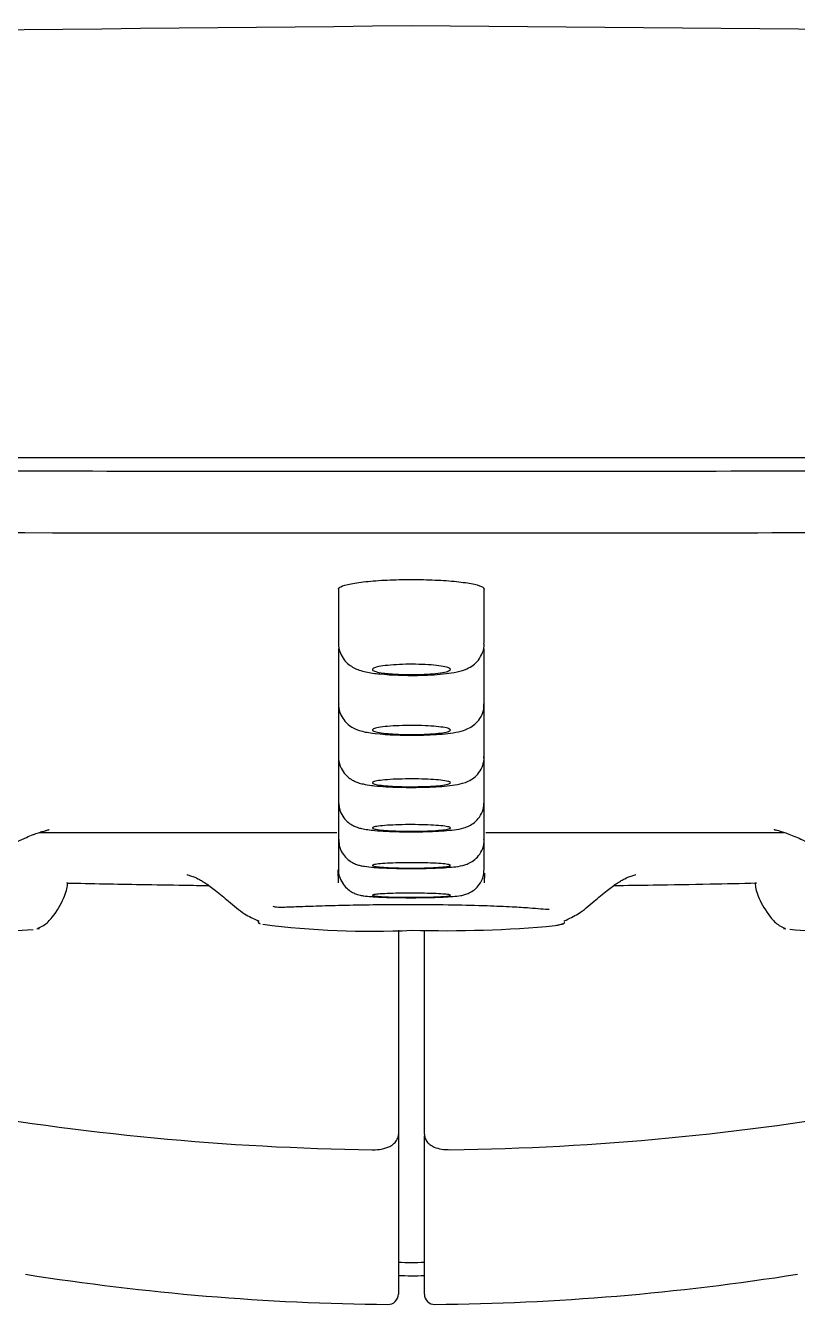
# Model space of a CAD drawing. Header units: millimetres. Extents: x -60 to 7633, y -2614 to 2146.
# Drawn here: x 6850.23 to 6865.05, y -816.01 to -791.47 of the extents above; entities that cross this region are included whole.
import ezdxf

# ---------------------------------------------------------------- set-up
doc = ezdxf.new("R2010")
doc.units = ezdxf.units.MM
doc.layers.get('0').update_dxf_attribs({"color": 250})

msp = doc.modelspace()

# ---------------------------------------------------------------- linework, layer by layer
at = {"linetype": 'Continuous'}
for p, q in [((6856.235, -802.26), (6856.235, -803.322)), ((6859.035, -803.322), (6859.035, -802.266)), ((6856.235, -803.426), (6856.235, -804.485)), ((6859.035, -804.485), (6859.035, -803.431)), ((6856.235, -804.485), (6856.235, -805.499)), ((6859.035, -805.499), (6859.035, -804.485)), ((6856.889, -805.049), (6856.941, -805.055)), ((6856.235, -805.499), (6856.235, -806.366)), ((6859.035, -806.366), (6859.035, -805.499)), ((6856.924, -806.058), (6856.986, -806.064)), ((6856.235, -806.366), (6856.235, -807.086)), ((6859.035, -807.086), (6859.035, -806.366)), ((6850.484, -806.956), (6856.204, -806.956)), ((6856.934, -806.916), (6856.987, -806.921)), ((6859.065, -806.956), (6864.781, -806.956)), ((6856.235, -807.086), (6856.235, -807.659)), ((6859.035, -807.659), (6859.035, -807.086)), ((6856.223, -807.671), (6856.23, -807.923)), ((6859.04, -807.923), (6859.045, -807.737)), ((6850.444, -808.807), (6850.493, -808.799)), ((6854.707, -808.698), (6854.729, -808.706)), ((6857.385, -808.832), (6857.385, -812.742)), ((6857.635, -808.838), (6857.635, -808.827)), ((6857.885, -812.742), (6857.885, -808.854)), ((6864.777, -808.799), (6864.826, -808.807)), ((6857.385, -812.742), (6857.385, -813.253)), ((6857.885, -813.253), (6857.885, -812.776)), ((6857.385, -813.253), (6857.385, -815.813)), ((6857.885, -815.813), (6857.885, -813.253))]:
    msp.add_line(p, q, dxfattribs=at)
for centre, radius, start, end in [((6805.598, 4131.116), 4922.861, 269.498321, 270.605649), ((6910.287, 5152.818), 5944.521, 269.4925089, 270.4095), ((6857.2, -801.89), 2.03, 261.2466, 265.1267), ((6857.619, -797.913), 6.028, 264.3725, 271.2061), ((6857.603, -798.739), 6.351, 264.0127, 270.9664), ((6849.841, -803.249), 5.591, 266.8908, 275.4225), ((6856.845, -793.324), 15.528, 262.3774, 272.9144), ((6858.275, -785.576), 23.264, 268.4234, 275.2366), ((6860.23, -807.75), 1.007, 279.6035, 288.5187), ((6865.428, -803.249), 5.59, 264.5779, 273.1112), ((6857.588, -761.408), 51.64, 250.6107, 269.2165), ((6857.683, -761.416), 51.633, 270.7822, 289.3907), ((6857.635, -768.515), 47.5, 261.0292, 269.4549), ((6857.635, -768.515), 47.5, 270.5451, 278.9767), ((6857.185, -815.813), 0.2, 269.4549, 0), ((6858.085, -815.813), 0.2, 180, 270.5451)]:
    msp.add_arc(centre, radius, start, end, dxfattribs=at)
msp.add_ellipse((6857.635, -808.978), major_axis=(18.25, 0), ratio=0.341206, start_param=4.69869, end_param=4.726088, dxfattribs=at)
for points, knots in [([(6766.877, -799.762), (6766.877, -799.763), (6767.465, -799.763), (6769.223, -799.762), (6769.955, -799.762), (6771.684, -799.762), (6772.684, -799.762), (6774.95, -799.762), (6776.216, -799.762), (6779.019, -799.762), (6780.566, -799.762), (6785.541, -799.762), (6789.297, -799.762), (6797.672, -799.762), (6802.343, -799.762), (6812.202, -799.762), (6817.414, -799.762), (6825.658, -799.762), (6828.491, -799.762), (6834.186, -799.762), (6837.059, -799.762), (6845.751, -799.762), (6851.642, -799.762), (6857.635, -799.762)], [0, 0, 0, 0, 0.125, 0.125, 0.1875, 0.1875, 0.25, 0.25, 0.3125, 0.3125, 0.375, 0.375, 0.5, 0.5, 0.625, 0.625, 0.75, 0.75, 0.8125, 0.8125, 0.875, 0.875, 1, 1, 1, 1]), ([(6857.635, -799.762), (6863.628, -799.762), (6869.558, -799.762), (6881.295, -799.762), (6886.985, -799.762), (6895.17, -799.762), (6897.845, -799.762), (6903.086, -799.762), (6905.665, -799.762), (6913.089, -799.762), (6917.653, -799.762), (6926.024, -799.762), (6929.854, -799.762), (6936.427, -799.762), (6939.213, -799.762), (6942.629, -799.762), (6943.641, -799.762), (6945.363, -799.762), (6946.08, -799.762), (6947.804, -799.763), (6948.392, -799.763), (6948.392, -799.762)], [0, 0, 0, 0, 0.125, 0.125, 0.25, 0.25, 0.3125, 0.3125, 0.375, 0.375, 0.5, 0.5, 0.625, 0.625, 0.75, 0.75, 0.8125, 0.8125, 0.875, 0.875, 1, 1, 1, 1]), ([(6857.635, -800.028), (6854.656, -800.028), (6851.691, -800.025), (6845.783, -800.017), (6842.829, -800.012), (6834.111, -799.998), (6828.491, -799.991), (6817.626, -799.992), (6812.334, -799.999), (6802.546, -800.017), (6798.009, -800.028), (6791.745, -800.028), (6789.739, -800.025), (6785.99, -800.017), (6784.24, -800.012), (6779.352, -799.998), (6776.575, -799.991), (6772.026, -799.992), (6770.33, -799.999), (6768.617, -800.013), (6768.186, -800.017), (6767.612, -800.025), (6767.468, -800.028), (6767.469, -800.028)], [0, 0, 0, 0, 0.015625, 0.015625, 0.03125, 0.03125, 0.0625, 0.0625, 0.09375, 0.09375, 0.125, 0.125, 0.140625, 0.140625, 0.15625, 0.15625, 0.1875, 0.1875, 0.21875, 0.21875, 0.234375, 0.234375, 0.2498623, 0.2498623, 0.2498623, 0.2498623]), ([(6947.801, -800.028), (6947.8, -800.028), (6947.657, -800.025), (6947.082, -800.017), (6946.646, -800.012), (6944.908, -799.998), (6943.196, -799.991), (6939.825, -799.991), (6938.566, -799.993), (6935.77, -799.999), (6934.237, -800.003), (6929.32, -800.017), (6925.596, -800.028), (6919.339, -800.028), (6917.127, -800.025), (6912.546, -800.017), (6910.178, -800.012), (6902.849, -799.999), (6897.666, -799.991), (6886.682, -799.991), (6881.024, -799.999), (6872.384, -800.012), (6869.475, -800.017), (6863.593, -800.025), (6860.613, -800.028), (6857.635, -800.028)], [0.7500279, 0.7500279, 0.7500279, 0.7500279, 0.765625, 0.765625, 0.78125, 0.78125, 0.8125, 0.8125, 0.828125, 0.828125, 0.84375, 0.84375, 0.875, 0.875, 0.890625, 0.890625, 0.90625, 0.90625, 0.9375, 0.9375, 0.96875, 0.96875, 0.984375, 0.984375, 1, 1, 1, 1]), ([(6771.384, -801.205), (6771.384, -801.205), (6771.384, -801.205), (6771.389, -801.205), (6771.943, -801.197), (6774.173, -801.183), (6775.817, -801.178), (6779.05, -801.178), (6780.257, -801.18), (6782.934, -801.184), (6784.405, -801.187), (6789.12, -801.197), (6792.688, -801.205), (6798.677, -801.205), (6800.792, -801.203), (6805.184, -801.197), (6807.453, -801.193), (6814.472, -801.183), (6819.432, -801.178), (6827.309, -801.178), (6829.992, -801.18), (6835.382, -801.184), (6838.103, -801.187), (6846.343, -801.197), (6851.936, -801.205), (6857.635, -801.205)], [0.7499068, 0.7499068, 0.7499068, 0.7499068, 0.75, 0.75, 0.78125, 0.78125, 0.8125, 0.8125, 0.828125, 0.828125, 0.84375, 0.84375, 0.875, 0.875, 0.890625, 0.890625, 0.90625, 0.90625, 0.9375, 0.9375, 0.953125, 0.953125, 0.96875, 0.96875, 1, 1, 1, 1]), ([(6857.635, -801.205), (6860.484, -801.205), (6863.321, -801.203), (6868.971, -801.197), (6871.795, -801.193), (6880.146, -801.183), (6885.524, -801.178), (6893.317, -801.178), (6895.868, -801.18), (6900.875, -801.184), (6903.317, -801.187), (6910.345, -801.197), (6914.684, -801.205), (6920.672, -801.205), (6922.59, -801.203), (6926.179, -801.197), (6927.854, -801.193), (6932.53, -801.183), (6935.183, -801.178), (6939.529, -801.178), (6941.155, -801.184), (6942.791, -801.193), (6943.202, -801.197), (6943.748, -801.203), (6943.885, -801.205), (6943.886, -801.205)], [0, 0, 0, 0, 0.015625, 0.015625, 0.03125, 0.03125, 0.0625, 0.0625, 0.078125, 0.078125, 0.09375, 0.09375, 0.125, 0.125, 0.140625, 0.140625, 0.15625, 0.15625, 0.1875, 0.1875, 0.21875, 0.21875, 0.234375, 0.234375, 0.2497559, 0.2497559, 0.2497559, 0.2497559]), ([(6856.235, -802.286), (6856.235, -802.27), (6856.25, -802.254), (6856.28, -802.239), (6856.32, -802.218), (6856.387, -802.199), (6856.476, -802.181), (6856.564, -802.164), (6856.677, -802.148), (6856.805, -802.136), (6856.931, -802.124), (6857.076, -802.114), (6857.226, -802.108), (6857.375, -802.102), (6857.535, -802.099), (6857.691, -802.1), (6857.846, -802.101), (6858.002, -802.105), (6858.147, -802.113), (6858.292, -802.12), (6858.428, -802.131), (6858.546, -802.145), (6858.664, -802.158), (6858.766, -802.174), (6858.845, -802.192), (6858.923, -802.21), (6858.98, -802.23), (6859.009, -802.25), (6859.026, -802.262), (6859.035, -802.274), (6859.035, -802.286)], [0.1215364, 0.1215364, 0.1215364, 0.1215364, 0.1624317, 0.1624317, 0.1624317, 0.2168354, 0.2168354, 0.2168354, 0.2710225, 0.2710225, 0.2710225, 0.3247784, 0.3247784, 0.3247784, 0.3780833, 0.3780833, 0.3780833, 0.4311163, 0.4311163, 0.4311163, 0.4841715, 0.4841715, 0.4841715, 0.5375291, 0.5375291, 0.5375291, 0.5913402, 0.5913402, 0.5913402, 0.6217882, 0.6217882, 0.6217882, 0.6217882]), ([(6856.236, -803.319), (6856.236, -803.323), (6856.225, -803.384), (6856.262, -803.507), (6856.337, -803.642), (6856.433, -803.737), (6856.535, -803.8), (6856.643, -803.844), (6856.758, -803.874), (6856.843, -803.888), (6856.891, -803.896)], [0, 0, 0, 0, 0.008716, 0.173112, 0.306942, 0.425638, 0.54219, 0.670552, 0.839809, 1, 1, 1, 1]), ([(6857.746, -803.94), (6857.748, -803.94), (6857.834, -803.94), (6858.016, -803.932), (6858.254, -803.914), (6858.474, -803.883), (6858.635, -803.846), (6858.787, -803.773), (6858.904, -803.677), (6858.991, -803.547), (6859.038, -803.414), (6859.03, -803.342), (6859.027, -803.322)], [0, 0, 0, 0, 0.003004, 0.144683, 0.287244, 0.436356, 0.61034, 0.705723, 0.785091, 0.873497, 0.969368, 1, 1, 1, 1]), ([(6857.099, -803.896), (6857.04, -803.888), (6856.991, -803.879), (6856.955, -803.868), (6856.919, -803.858), (6856.897, -803.847), (6856.888, -803.836), (6856.88, -803.825), (6856.886, -803.814), (6856.906, -803.803), (6856.927, -803.792), (6856.961, -803.781), (6857.008, -803.772), (6857.055, -803.763), (6857.114, -803.754), (6857.182, -803.748), (6857.249, -803.741), (6857.326, -803.736), (6857.406, -803.732), (6857.486, -803.729), (6857.571, -803.727), (6857.654, -803.727), (6857.738, -803.728), (6857.822, -803.73), (6857.9, -803.734), (6857.977, -803.738), (6858.051, -803.743), (6858.115, -803.75), (6858.179, -803.757), (6858.235, -803.766), (6858.278, -803.775), (6858.321, -803.785), (6858.352, -803.796), (6858.369, -803.806), (6858.386, -803.817), (6858.389, -803.829), (6858.378, -803.84), (6858.366, -803.851), (6858.34, -803.862), (6858.301, -803.872), (6858.263, -803.882), (6858.21, -803.891), (6858.148, -803.899), (6858.087, -803.906), (6858.015, -803.913), (6857.937, -803.917), (6857.861, -803.922), (6857.777, -803.925), (6857.693, -803.925), (6857.61, -803.926), (6857.525, -803.925), (6857.444, -803.922), (6857.364, -803.92), (6857.286, -803.915), (6857.217, -803.909), (6857.175, -803.905), (6857.135, -803.901), (6857.099, -803.896)], [0, 0, 0, 0, 0.054052, 0.054052, 0.054052, 0.108085, 0.108085, 0.108085, 0.162381, 0.162381, 0.162381, 0.216782, 0.216782, 0.216782, 0.270979, 0.270979, 0.270979, 0.324754, 0.324754, 0.324754, 0.378078, 0.378078, 0.378078, 0.431122, 0.431122, 0.431122, 0.484174, 0.484174, 0.484174, 0.537518, 0.537518, 0.537518, 0.591309, 0.591309, 0.591309, 0.645514, 0.645514, 0.645514, 0.699915, 0.699915, 0.699915, 0.754206, 0.754206, 0.754206, 0.808125, 0.808125, 0.808125, 0.861579, 0.861579, 0.861579, 0.914682, 0.914682, 0.914682, 0.967699, 0.967699, 0.967699, 1, 1, 1, 1]), ([(6856.24, -804.484), (6856.238, -804.498), (6856.23, -804.567), (6856.271, -804.692), (6856.35, -804.818), (6856.446, -804.906), (6856.545, -804.964), (6856.647, -805.003), (6856.757, -805.029), (6856.839, -805.042), (6856.889, -805.049)], [0, 0, 0, 0, 0.035245, 0.1929, 0.321067, 0.436014, 0.547559, 0.670102, 0.83165, 1, 1, 1, 1]), ([(6857.71, -805.089), (6857.72, -805.089), (6857.811, -805.089), (6857.999, -805.082), (6858.236, -805.067), (6858.452, -805.041), (6858.604, -805.011), (6858.744, -804.956), (6858.86, -804.88), (6858.959, -804.767), (6859.026, -804.626), (6859.028, -804.533), (6859.028, -804.486)], [0, 0, 0, 0, 0.013842, 0.151782, 0.290281, 0.43413, 0.597668, 0.684984, 0.760524, 0.841417, 0.932155, 1, 1, 1, 1]), ([(6857.1, -805.05), (6857.041, -805.043), (6856.992, -805.034), (6856.956, -805.026), (6856.92, -805.017), (6856.897, -805.007), (6856.889, -804.997), (6856.88, -804.988), (6856.886, -804.977), (6856.906, -804.968), (6856.926, -804.958), (6856.96, -804.949), (6857.006, -804.941), (6857.053, -804.933), (6857.112, -804.925), (6857.179, -804.919), (6857.246, -804.913), (6857.322, -804.909), (6857.402, -804.906), (6857.482, -804.902), (6857.567, -804.901), (6857.651, -804.901), (6857.734, -804.901), (6857.819, -804.903), (6857.897, -804.907), (6857.975, -804.91), (6858.049, -804.915), (6858.113, -804.921), (6858.177, -804.927), (6858.233, -804.935), (6858.277, -804.943), (6858.32, -804.952), (6858.352, -804.961), (6858.369, -804.971), (6858.386, -804.98), (6858.389, -804.99), (6858.378, -805), (6858.367, -805.01), (6858.341, -805.019), (6858.303, -805.028), (6858.264, -805.037), (6858.212, -805.045), (6858.151, -805.052), (6858.09, -805.058), (6858.018, -805.064), (6857.941, -805.068), (6857.864, -805.072), (6857.781, -805.075), (6857.697, -805.075), (6857.614, -805.076), (6857.528, -805.075), (6857.447, -805.073), (6857.367, -805.071), (6857.289, -805.066), (6857.219, -805.061), (6857.176, -805.058), (6857.136, -805.054), (6857.1, -805.05)], [0, 0, 0, 0, 0.053972, 0.053972, 0.053972, 0.107929, 0.107929, 0.107929, 0.16209, 0.16209, 0.16209, 0.216334, 0.216334, 0.216334, 0.270423, 0.270423, 0.270423, 0.324186, 0.324186, 0.324186, 0.377599, 0.377599, 0.377599, 0.430793, 0.430793, 0.430793, 0.483989, 0.483989, 0.483989, 0.53741, 0.53741, 0.53741, 0.591178, 0.591178, 0.591178, 0.645268, 0.645268, 0.645268, 0.699512, 0.699512, 0.699512, 0.753672, 0.753672, 0.753672, 0.807547, 0.807547, 0.807547, 0.861062, 0.861062, 0.861062, 0.914302, 0.914302, 0.914302, 0.967472, 0.967472, 0.967472, 1, 1, 1, 1]), ([(6856.236, -805.496), (6856.236, -805.499), (6856.225, -805.559), (6856.261, -805.68), (6856.335, -805.814), (6856.429, -805.906), (6856.524, -805.965), (6856.618, -806.003), (6856.726, -806.031), (6856.829, -806.048), (6856.904, -806.056), (6856.924, -806.058)], [0, 0, 0, 0, 0.006248, 0.161785, 0.28788, 0.397315, 0.497877, 0.600271, 0.728559, 0.937477, 1, 1, 1, 1]), ([(6856.986, -806.064), (6857.002, -806.066), (6857.084, -806.073), (6857.27, -806.084), (6857.531, -806.091), (6857.797, -806.09), (6858.051, -806.082), (6858.28, -806.067), (6858.486, -806.042), (6858.628, -806.015), (6858.778, -805.95), (6858.891, -805.864), (6858.982, -805.742), (6859.034, -805.608), (6859.029, -805.529), (6859.027, -805.499)], [0, 0, 0, 0, 0.021632, 0.125619, 0.223889, 0.320487, 0.417678, 0.515498, 0.617312, 0.736872, 0.795137, 0.846851, 0.904901, 0.969567, 1, 1, 1, 1]), ([(6857.101, -806.055), (6857.042, -806.049), (6856.993, -806.042), (6856.957, -806.034), (6856.921, -806.027), (6856.897, -806.018), (6856.889, -806.01), (6856.88, -806.001), (6856.886, -805.993), (6856.905, -805.985), (6856.925, -805.976), (6856.959, -805.968), (6857.005, -805.961), (6857.051, -805.954), (6857.109, -805.948), (6857.176, -805.942), (6857.243, -805.937), (6857.319, -805.933), (6857.399, -805.931), (6857.479, -805.928), (6857.564, -805.927), (6857.648, -805.927), (6857.731, -805.927), (6857.816, -805.928), (6857.894, -805.931), (6857.972, -805.934), (6858.047, -805.939), (6858.111, -805.944), (6858.176, -805.949), (6858.232, -805.956), (6858.276, -805.963), (6858.319, -805.97), (6858.351, -805.978), (6858.368, -805.986), (6858.386, -805.995), (6858.389, -806.003), (6858.378, -806.012), (6858.368, -806.02), (6858.342, -806.029), (6858.304, -806.036), (6858.266, -806.044), (6858.214, -806.051), (6858.153, -806.057), (6858.092, -806.062), (6858.021, -806.067), (6857.944, -806.071), (6857.867, -806.074), (6857.784, -806.076), (6857.7, -806.077), (6857.617, -806.078), (6857.531, -806.077), (6857.45, -806.075), (6857.369, -806.073), (6857.291, -806.07), (6857.221, -806.065), (6857.178, -806.062), (6857.138, -806.059), (6857.101, -806.055)], [0, 0, 0, 0, 0.053903, 0.053903, 0.053903, 0.107795, 0.107795, 0.107795, 0.161839, 0.161839, 0.161839, 0.215947, 0.215947, 0.215947, 0.26994, 0.26994, 0.26994, 0.323692, 0.323692, 0.323692, 0.377181, 0.377181, 0.377181, 0.430504, 0.430504, 0.430504, 0.483827, 0.483827, 0.483827, 0.537317, 0.537317, 0.537317, 0.591066, 0.591066, 0.591066, 0.645057, 0.645057, 0.645057, 0.699164, 0.699164, 0.699164, 0.753211, 0.753211, 0.753211, 0.807045, 0.807045, 0.807045, 0.860611, 0.860611, 0.860611, 0.91397, 0.91397, 0.91397, 0.967273, 0.967273, 0.967273, 1, 1, 1, 1]), ([(6856.236, -806.369), (6856.242, -806.434), (6856.253, -806.537), (6856.331, -806.674), (6856.422, -806.766), (6856.515, -806.825), (6856.603, -806.861), (6856.692, -806.885), (6856.796, -806.902), (6856.883, -806.911), (6856.934, -806.916)], [0, 0, 0, 0, 0.146949, 0.271318, 0.378645, 0.474355, 0.564755, 0.672346, 0.834674, 1, 1, 1, 1]), ([(6856.987, -806.921), (6857.006, -806.922), (6857.088, -806.929), (6857.274, -806.937), (6857.532, -806.943), (6857.795, -806.942), (6858.046, -806.936), (6858.273, -806.923), (6858.472, -806.903), (6858.603, -806.882), (6858.739, -806.834), (6858.85, -806.765), (6858.95, -806.66), (6859.022, -806.519), (6859.028, -806.421), (6859.03, -806.368)], [0, 0, 0, 0, 0.024707, 0.12657, 0.223635, 0.319324, 0.415576, 0.512256, 0.612286, 0.726834, 0.77951, 0.82934, 0.883407, 0.945082, 1, 1, 1, 1]), ([(6848.845, -808.238), (6848.98, -808.066), (6849.183, -807.812), (6849.527, -807.49), (6849.811, -807.281), (6850.043, -807.143), (6850.224, -807.056), (6850.345, -807.007), (6850.425, -806.978), (6850.475, -806.96), (6850.522, -806.945), (6850.583, -806.927), (6850.643, -806.911), (6850.673, -806.902), (6850.678, -806.899), (6850.678, -806.898)], [0, 0, 0, 0, 0.0315825, 0.0559671, 0.0748257, 0.0892167, 0.0997921, 0.1069801, 0.1097452, 0.1123626, 0.1149835, 0.1177778, 0.1245603, 0.1339538, 0.1418398, 0.1418398, 0.1418398, 0.1418398]), ([(6857.102, -806.913), (6857.043, -806.908), (6856.993, -806.902), (6856.957, -806.895), (6856.921, -806.889), (6856.898, -806.882), (6856.889, -806.875), (6856.88, -806.868), (6856.885, -806.86), (6856.905, -806.853), (6856.924, -806.847), (6856.958, -806.84), (6857.004, -806.834), (6857.049, -806.828), (6857.108, -806.822), (6857.174, -806.818), (6857.241, -806.814), (6857.317, -806.81), (6857.397, -806.808), (6857.476, -806.806), (6857.561, -806.804), (6857.645, -806.805), (6857.729, -806.805), (6857.813, -806.806), (6857.892, -806.808), (6857.971, -806.811), (6858.045, -806.814), (6858.11, -806.819), (6858.175, -806.823), (6858.231, -806.829), (6858.275, -806.835), (6858.318, -806.841), (6858.35, -806.848), (6858.368, -806.855), (6858.386, -806.862), (6858.389, -806.869), (6858.379, -806.876), (6858.368, -806.883), (6858.343, -806.89), (6858.305, -806.897), (6858.267, -806.903), (6858.216, -806.909), (6858.155, -806.914), (6858.094, -806.919), (6858.023, -806.923), (6857.946, -806.926), (6857.87, -806.929), (6857.787, -806.931), (6857.703, -806.931), (6857.62, -806.932), (6857.534, -806.932), (6857.453, -806.93), (6857.371, -806.928), (6857.293, -806.925), (6857.223, -806.921), (6857.179, -806.919), (6857.139, -806.916), (6857.102, -806.913)], [0, 0, 0, 0, 0.053845, 0.053845, 0.053845, 0.107682, 0.107682, 0.107682, 0.161628, 0.161628, 0.161628, 0.215619, 0.215619, 0.215619, 0.269531, 0.269531, 0.269531, 0.32327, 0.32327, 0.32327, 0.376823, 0.376823, 0.376823, 0.430256, 0.430256, 0.430256, 0.483688, 0.483688, 0.483688, 0.537238, 0.537238, 0.537238, 0.590973, 0.590973, 0.590973, 0.64488, 0.64488, 0.64488, 0.698871, 0.698871, 0.698871, 0.75282, 0.75282, 0.75282, 0.806618, 0.806618, 0.806618, 0.860226, 0.860226, 0.860226, 0.913685, 0.913685, 0.913685, 0.967103, 0.967103, 0.967103, 1, 1, 1, 1]), ([(6864.599, -806.895), (6864.599, -806.896), (6864.604, -806.898), (6864.629, -806.905), (6864.681, -806.92), (6864.757, -806.942), (6864.903, -806.99), (6865.155, -807.094), (6865.455, -807.27), (6865.771, -807.512), (6866.104, -807.833), (6866.298, -808.076), (6866.425, -808.238)], [0.870663, 0.870663, 0.870663, 0.870663, 0.8743843, 0.8788198, 0.8832453, 0.8880055, 0.8934651, 0.9077448, 0.9284884, 0.947028, 0.9703879, 1, 1, 1, 1]), ([(6856.24, -807.088), (6856.243, -807.145), (6856.248, -807.243), (6856.32, -807.377), (6856.408, -807.473), (6856.501, -807.535), (6856.584, -807.571), (6856.661, -807.592), (6856.758, -807.61), (6856.86, -807.621), (6856.935, -807.627), (6856.948, -807.628)], [0, 0, 0, 0, 0.127012, 0.250256, 0.355213, 0.447735, 0.52912, 0.610625, 0.732175, 0.960576, 1, 1, 1, 1]), ([(6856.948, -807.628), (6856.985, -807.63), (6857.08, -807.636), (6857.281, -807.644), (6857.537, -807.649), (6857.798, -807.648), (6858.047, -807.642), (6858.27, -807.632), (6858.462, -807.616), (6858.58, -807.601), (6858.701, -807.566), (6858.805, -807.515), (6858.911, -807.428), (6858.994, -807.301), (6859.038, -807.174), (6859.03, -807.104), (6859.028, -807.085)], [0, 0, 0, 0, 0.048587, 0.146001, 0.239705, 0.332384, 0.425575, 0.519029, 0.615198, 0.722883, 0.767707, 0.813948, 0.862669, 0.918675, 0.981441, 1, 1, 1, 1]), ([(6856.239, -807.657), (6856.237, -807.668), (6856.228, -807.733), (6856.267, -807.854), (6856.342, -807.98), (6856.434, -808.065), (6856.523, -808.117), (6856.598, -808.146), (6856.664, -808.162), (6856.743, -808.175), (6856.836, -808.184), (6856.916, -808.189), (6856.95, -808.191)], [0, 0, 0, 0, 0.023474, 0.165332, 0.279398, 0.377302, 0.462636, 0.53418, 0.602088, 0.704804, 0.895661, 1, 1, 1, 1]), ([(6857.103, -807.624), (6857.044, -807.62), (6856.994, -807.615), (6856.958, -807.61), (6856.922, -807.604), (6856.898, -807.599), (6856.889, -807.593), (6856.88, -807.587), (6856.885, -807.581), (6856.905, -807.575), (6856.924, -807.57), (6856.957, -807.564), (6857.003, -807.559), (6857.048, -807.554), (6857.106, -807.55), (6857.173, -807.546), (6857.239, -807.543), (6857.315, -807.54), (6857.394, -807.538), (6857.474, -807.536), (6857.559, -807.535), (6857.643, -807.535), (6857.727, -807.536), (6857.811, -807.537), (6857.89, -807.539), (6857.969, -807.541), (6858.044, -807.543), (6858.109, -807.547), (6858.174, -807.551), (6858.23, -807.555), (6858.274, -807.56), (6858.318, -807.565), (6858.35, -807.571), (6858.368, -807.576), (6858.386, -807.582), (6858.389, -807.588), (6858.379, -807.594), (6858.368, -807.599), (6858.343, -807.605), (6858.306, -807.61), (6858.268, -807.616), (6858.217, -807.62), (6858.156, -807.624), (6858.096, -807.629), (6858.025, -807.632), (6857.948, -807.634), (6857.872, -807.637), (6857.789, -807.638), (6857.705, -807.639), (6857.622, -807.639), (6857.536, -807.639), (6857.454, -807.638), (6857.373, -807.636), (6857.294, -807.634), (6857.224, -807.631), (6857.181, -807.629), (6857.14, -807.626), (6857.103, -807.624)], [0, 0, 0, 0, 0.053797, 0.053797, 0.053797, 0.10759, 0.10759, 0.10759, 0.161454, 0.161454, 0.161454, 0.215349, 0.215349, 0.215349, 0.269192, 0.269192, 0.269192, 0.32292, 0.32292, 0.32292, 0.376525, 0.376525, 0.376525, 0.430049, 0.430049, 0.430049, 0.483572, 0.483572, 0.483572, 0.537173, 0.537173, 0.537173, 0.590897, 0.590897, 0.590897, 0.644735, 0.644735, 0.644735, 0.69863, 0.69863, 0.69863, 0.752497, 0.752497, 0.752497, 0.806265, 0.806265, 0.806265, 0.859906, 0.859906, 0.859906, 0.913448, 0.913448, 0.913448, 0.966962, 0.966962, 0.966962, 1, 1, 1, 1]), ([(6856.95, -808.191), (6856.986, -808.193), (6857.078, -808.198), (6857.275, -808.204), (6857.527, -808.207), (6857.786, -808.207), (6858.033, -808.203), (6858.254, -808.196), (6858.441, -808.184), (6858.553, -808.172), (6858.653, -808.152), (6858.749, -808.118), (6858.852, -808.054), (6858.949, -807.953), (6859.021, -807.814), (6859.028, -807.716), (6859.031, -807.661)], [0, 0, 0, 0, 0.047841, 0.143234, 0.235624, 0.32721, 0.419228, 0.511309, 0.605372, 0.707321, 0.752795, 0.793121, 0.837008, 0.887044, 0.945906, 1, 1, 1, 1]), ([(6850.465, -808.79), (6850.504, -808.774), (6850.608, -808.729), (6850.801, -808.518), (6850.978, -808.206), (6851.039, -807.988), (6851.03, -807.928), (6851.026, -807.917)], [0.0143435, 0.0143435, 0.0143435, 0.0143435, 0.0790785, 0.2062955, 0.4707429, 0.7333802, 0.8018211, 0.8018211, 0.8018211, 0.8018211]), ([(6851.016, -807.925), (6851.496, -807.935), (6852.242, -807.95), (6853.155, -807.965), (6853.588, -807.971), (6853.747, -807.973)], [0.2708611, 0.2708611, 0.2708611, 0.2708611, 0.4290352, 0.5194436, 0.5719341, 0.5719341, 0.5719341, 0.5719341]), ([(6853.324, -807.76), (6853.324, -807.76), (6853.324, -807.762), (6853.346, -807.77), (6853.427, -807.796), (6853.503, -807.824), (6853.597, -807.874), (6853.679, -807.924), (6853.774, -807.991), (6853.926, -808.107), (6854.145, -808.29), (6854.406, -808.52), (6854.601, -808.608), (6854.703, -808.654)], [0.7011735, 0.7011735, 0.7011735, 0.7011735, 0.7081319, 0.7574702, 0.7987927, 0.8321598, 0.8458774, 0.8585551, 0.8713899, 0.8855131, 0.920203, 0.964076, 1, 1, 1, 1]), ([(6860.567, -808.653), (6860.668, -808.607), (6860.863, -808.519), (6861.123, -808.29), (6861.342, -808.107), (6861.494, -807.991), (6861.589, -807.924), (6861.671, -807.874), (6861.765, -807.824), (6861.841, -807.796), (6861.922, -807.77), (6861.944, -807.762), (6861.944, -807.76), (6861.944, -807.76)], [0, 0, 0, 0, 0.0357198, 0.0795843, 0.1142841, 0.1284148, 0.1412583, 0.1539432, 0.1676616, 0.2010074, 0.2423307, 0.2916992, 0.2986291, 0.2986291, 0.2986291, 0.2986291]), ([(6861.521, -807.973), (6861.773, -807.97), (6862.388, -807.961), (6863.319, -807.945), (6863.967, -807.931), (6864.262, -807.924)], [0.4279298, 0.4279298, 0.4279298, 0.4279298, 0.511098, 0.6314165, 0.732481, 0.732481, 0.732481, 0.732481]), ([(6864.243, -807.917), (6864.24, -807.928), (6864.231, -807.988), (6864.291, -808.206), (6864.468, -808.518), (6864.662, -808.729), (6864.765, -808.774), (6864.804, -808.79)], [0.1981839, 0.1981839, 0.1981839, 0.1981839, 0.2666265, 0.5292704, 0.7937245, 0.9209447, 0.985633, 0.985633, 0.985633, 0.985633]), ([(6857.104, -808.188), (6857.044, -808.185), (6856.994, -808.181), (6856.958, -808.177), (6856.922, -808.173), (6856.898, -808.169), (6856.889, -808.164), (6856.88, -808.16), (6856.885, -808.155), (6856.904, -808.151), (6856.923, -808.147), (6856.957, -808.142), (6857.002, -808.138), (6857.047, -808.135), (6857.105, -808.131), (6857.171, -808.128), (6857.237, -808.126), (6857.313, -808.123), (6857.393, -808.122), (6857.472, -808.121), (6857.557, -808.12), (6857.641, -808.12), (6857.725, -808.12), (6857.81, -808.121), (6857.889, -808.122), (6857.968, -808.124), (6858.043, -808.126), (6858.108, -808.129), (6858.173, -808.132), (6858.23, -808.135), (6858.274, -808.139), (6858.318, -808.143), (6858.35, -808.147), (6858.368, -808.151), (6858.385, -808.156), (6858.389, -808.16), (6858.379, -808.165), (6858.369, -808.169), (6858.344, -808.174), (6858.306, -808.178), (6858.269, -808.182), (6858.218, -808.186), (6858.158, -808.189), (6858.097, -808.192), (6858.026, -808.194), (6857.95, -808.196), (6857.874, -808.198), (6857.79, -808.199), (6857.707, -808.2), (6857.623, -808.2), (6857.537, -808.2), (6857.456, -808.199), (6857.375, -808.198), (6857.296, -808.196), (6857.225, -808.194), (6857.182, -808.192), (6857.14, -808.19), (6857.104, -808.188)], [0, 0, 0, 0, 0.05376, 0.05376, 0.05376, 0.107517, 0.107517, 0.107517, 0.161317, 0.161317, 0.161317, 0.215136, 0.215136, 0.215136, 0.268923, 0.268923, 0.268923, 0.322642, 0.322642, 0.322642, 0.376287, 0.376287, 0.376287, 0.429884, 0.429884, 0.429884, 0.483479, 0.483479, 0.483479, 0.537121, 0.537121, 0.537121, 0.590837, 0.590837, 0.590837, 0.644622, 0.644622, 0.644622, 0.69844, 0.69844, 0.69844, 0.752242, 0.752242, 0.752242, 0.805985, 0.805985, 0.805985, 0.859652, 0.859652, 0.859652, 0.913259, 0.913259, 0.913259, 0.966849, 0.966849, 0.966849, 1, 1, 1, 1]), ([(6854.976, -808.372), (6854.984, -808.377), (6855.018, -808.387), (6855.162, -808.388), (6855.445, -808.378), (6855.852, -808.363), (6856.367, -808.349), (6856.986, -808.338), (6857.392, -808.337), (6857.635, -808.336)], [0.1547895, 0.1547895, 0.1547895, 0.1547895, 0.2182782, 0.3331707, 0.4543302, 0.5823314, 0.7157516, 0.8554723, 1, 1, 1, 1]), ([(6857.635, -808.336), (6857.931, -808.337), (6858.402, -808.34), (6859.072, -808.357), (6859.556, -808.378), (6859.895, -808.399), (6860.14, -808.42), (6860.243, -808.427), (6860.277, -808.425), (6860.279, -808.425)], [0, 0, 0, 0, 0.1745782, 0.32647, 0.4557462, 0.5616617, 0.6502069, 0.7504473, 0.758166, 0.758166, 0.758166, 0.758166]), ([(6854.716, -808.704), (6854.704, -808.697), (6854.697, -808.688), (6854.698, -808.676), (6854.695, -808.664), (6854.694, -808.655), (6854.693, -808.65), (6854.693, -808.649)], [0.3263737, 0.3263737, 0.3263737, 0.3263737, 0.35714286, 0.37276786, 0.39285714, 0.41071429, 0.41293276, 0.41293276, 0.41293276, 0.41293276]), ([(6854.696, -808.669), (6854.697, -808.671), (6854.698, -808.677), (6854.697, -808.688), (6854.703, -808.697), (6854.716, -808.704)], [0.61502301, 0.61502301, 0.61502301, 0.61502301, 0.625, 0.64285714, 0.6736304, 0.6736304, 0.6736304, 0.6736304]), ([(6860.427, -808.734), (6860.436, -808.733), (6860.469, -808.728), (6860.514, -808.718), (6860.563, -808.702), (6860.573, -808.688), (6860.572, -808.676), (6860.573, -808.67), (6860.573, -808.668)], [0.2791705, 0.2791705, 0.2791705, 0.2791705, 0.2857143, 0.3035714, 0.3214286, 0.3571429, 0.375, 0.3848986, 0.3848986, 0.3848986, 0.3848986]), ([(6856.882, -813.043), (6856.889, -813.044), (6856.947, -813.046), (6857.075, -813.033), (6857.207, -812.994), (6857.307, -812.929), (6857.365, -812.848), (6857.39, -812.778), (6857.384, -812.745), (6857.383, -812.742)], [0, 0, 0, 0, 0.027113, 0.258449, 0.517987, 0.693704, 0.843343, 0.986594, 1, 1, 1, 1]), ([(6857.888, -812.742), (6857.889, -812.767), (6857.89, -812.816), (6857.93, -812.89), (6857.993, -812.951), (6858.084, -813.001), (6858.216, -813.038), (6858.323, -813.042), (6858.387, -813.044)], [0, 0, 0, 0, 0.10407, 0.235436, 0.368041, 0.525678, 0.753035, 1, 1, 1, 1])]:
    msp.add_open_spline(points, degree=3, knots=knots, dxfattribs=at)
for points in [[(6857.385, -815.46), (6857.467, -815.46), (6857.55, -815.461), (6857.635, -815.462)], [(6857.635, -815.462), (6857.72, -815.461), (6857.803, -815.461), (6857.885, -815.46)]]:
    msp.add_open_spline(points, degree=3, dxfattribs=at)

doc.saveas('drawing.dxf')
